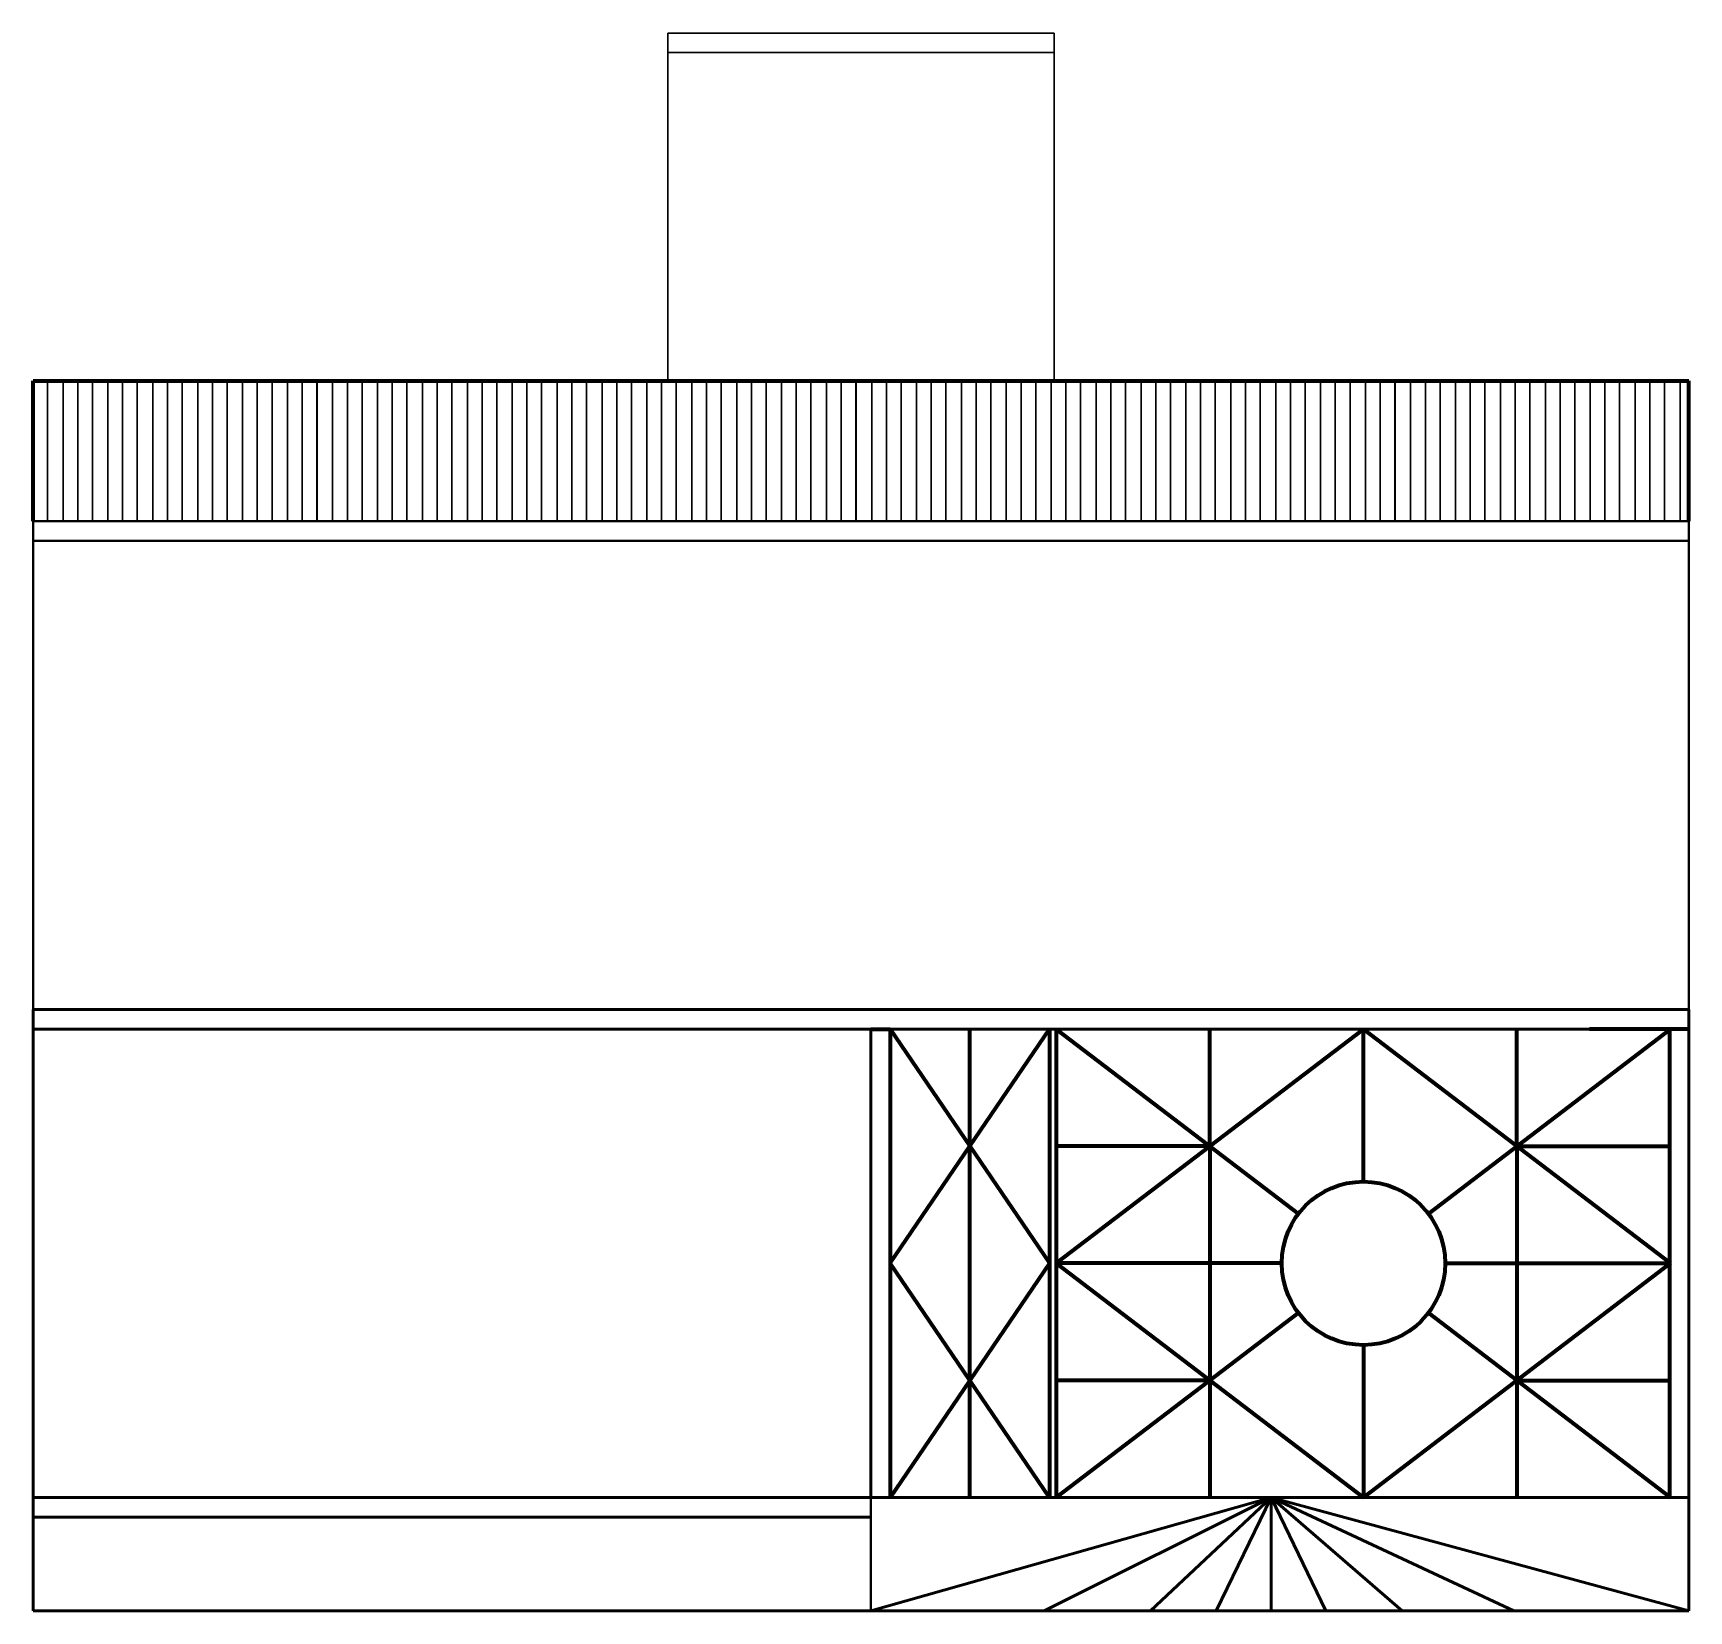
# Model space of a CAD drawing. Header units: inches. Extents: x -6918 to 21732, y -6368 to 1797.
# Drawn here: x 11046.7 to 11470.7, y -316 to 88 of the extents above; entities that cross this region are included whole.
import ezdxf

# ---------------------------------------------------------------- set-up
doc = ezdxf.new("R2010")
doc.units = ezdxf.units.IN
doc.header["$MEASUREMENT"] = 0
doc.layers.add('Raling', color=1, linetype='Continuous', lineweight=15)

msp = doc.modelspace()

# ---------------------------------------------------------------- linework, layer by layer
at = {"layer": 'Raling', "color": 18, "lineweight": 30, "true_color": 0x000000}
for p, q in [((11209.24, 87.98), (11308.24, 87.98)), ((11209.24, 87.98), (11209.24, 82.98)), ((11308.24, 87.98), (11308.24, 82.98)), ((11209.24, -1.02), (11209.24, 82.98)), ((11209.24, 82.98), (11308.24, 82.98)), ((11308.24, 82.98), (11308.24, -1.02)), ((11050.43, -1.02), (11050.43, -37.02)), ((11054.39, -1.02), (11054.39, -37.02)), ((11058.16, -1.02), (11058.16, -37.02)), ((11061.92, -1.02), (11061.92, -37.02)), ((11061.92, -1.02), (11061.92, -37.02)), ((11065.89, -1.02), (11065.89, -37.02)), ((11069.65, -1.02), (11069.65, -37.02)), ((11073.42, -1.02), (11073.42, -37.02)), ((11073.42, -1.02), (11073.42, -37.02)), ((11077.38, -1.02), (11077.38, -37.02)), ((11081.15, -1.02), (11081.15, -37.02)), ((11084.92, -1.02), (11084.92, -37.02)), ((11084.92, -1.02), (11084.92, -37.02)), ((11088.88, -1.02), (11088.88, -37.02)), ((11092.65, -1.02), (11092.65, -37.02)), ((11096.41, -1.02), (11096.41, -37.02)), ((11096.41, -1.02), (11096.41, -37.02)), ((11100.38, -1.02), (11100.38, -37.02)), ((11104.14, -1.02), (11104.14, -37.02)), ((11107.91, -1.02), (11107.91, -37.02)), ((11107.91, -1.02), (11107.91, -37.02)), ((11111.87, -1.02), (11111.87, -37.02)), ((11115.64, -1.02), (11115.64, -37.02)), ((11119.4, -1.02), (11119.4, -37.02)), ((11119.48, -1.02), (11119.48, -37.02)), ((11123.44, -1.02), (11123.44, -37.02)), ((11127.21, -1.02), (11127.21, -37.02)), ((11130.97, -1.02), (11130.97, -37.02)), ((11130.97, -1.02), (11130.97, -37.02)), ((11134.94, -1.02), (11134.94, -37.02)), ((11138.7, -1.02), (11138.7, -37.02)), ((11142.47, -1.02), (11142.47, -37.02)), ((11142.47, -1.02), (11142.47, -37.02)), ((11146.43, -1.02), (11146.43, -37.02)), ((11150.2, -1.02), (11150.2, -37.02)), ((11153.96, -1.02), (11153.96, -37.02)), ((11153.96, -1.02), (11153.96, -37.02)), ((11157.93, -1.02), (11157.93, -37.02)), ((11161.69, -1.02), (11161.69, -37.02)), ((11165.46, -1.02), (11165.46, -37.02)), ((11165.46, -1.02), (11165.46, -37.02)), ((11169.42, -1.02), (11169.42, -37.02)), ((11173.19, -1.02), (11173.19, -37.02)), ((11176.96, -1.02), (11176.96, -37.02)), ((11176.96, -1.02), (11176.96, -37.02)), ((11180.92, -1.02), (11180.92, -37.02)), ((11184.69, -1.02), (11184.69, -37.02)), ((11188.45, -1.02), (11188.45, -37.02)), ((11188.45, -1.02), (11188.45, -37.02)), ((11192.42, -1.02), (11192.42, -37.02)), ((11196.18, -1.02), (11196.18, -37.02)), ((11199.95, -1.02), (11199.95, -37.02)), ((11199.95, -1.02), (11199.95, -37.02)), ((11203.91, -1.02), (11203.91, -37.02)), ((11207.68, -1.02), (11207.68, -37.02)), ((11211.44, -1.02), (11211.44, -37.02)), ((11211.44, -1.02), (11211.44, -37.02)), ((11215.41, -1.02), (11215.41, -37.02)), ((11219.17, -1.02), (11219.17, -37.02)), ((11222.94, -1.02), (11222.94, -37.02)), ((11222.94, -1.02), (11222.94, -37.02)), ((11226.9, -1.02), (11226.9, -37.02)), ((11230.67, -1.02), (11230.67, -37.02)), ((11234.44, -1.02), (11234.44, -37.02)), ((11234.44, -1.02), (11234.44, -37.02)), ((11238.4, -1.02), (11238.4, -37.02)), ((11242.17, -1.02), (11242.17, -37.02)), ((11245.93, -1.02), (11245.93, -37.02)), ((11245.93, -1.02), (11245.93, -37.02)), ((11249.9, -1.02), (11249.9, -37.02)), ((11253.66, -1.02), (11253.66, -37.02)), ((11257.43, -1.02), (11257.43, -37.02)), ((11257.5, -1.02), (11257.5, -37.02)), ((11261.47, -1.02), (11261.47, -37.02)), ((11265.23, -1.02), (11265.23, -37.02)), ((11269, -1.02), (11269, -37.02)), ((11269, -1.02), (11269, -37.02)), ((11272.96, -1.02), (11272.96, -37.02)), ((11276.73, -1.02), (11276.73, -37.02)), ((11280.49, -1.02), (11280.49, -37.02)), ((11280.49, -1.02), (11280.49, -37.02)), ((11284.46, -1.02), (11284.46, -37.02)), ((11288.22, -1.02), (11288.22, -37.02)), ((11291.99, -1.02), (11291.99, -37.02)), ((11291.99, -1.02), (11291.99, -37.02)), ((11295.95, -1.02), (11295.95, -37.02)), ((11299.72, -1.02), (11299.72, -37.02)), ((11303.49, -1.02), (11303.49, -37.02)), ((11303.49, -1.02), (11303.49, -37.02)), ((11307.45, -1.02), (11307.45, -37.02)), ((11311.22, -1.02), (11311.22, -37.02)), ((11314.98, -1.02), (11314.98, -37.02)), ((11314.98, -1.02), (11314.98, -37.02)), ((11318.95, -1.02), (11318.95, -37.02)), ((11322.71, -1.02), (11322.71, -37.02)), ((11326.48, -1.02), (11326.48, -37.02)), ((11326.48, -1.02), (11326.48, -37.02)), ((11330.44, -1.02), (11330.44, -37.02)), ((11334.21, -1.02), (11334.21, -37.02)), ((11337.97, -1.02), (11337.97, -37.02)), ((11337.97, -1.02), (11337.97, -37.02)), ((11341.94, -1.02), (11341.94, -37.02)), ((11345.7, -1.02), (11345.7, -37.02)), ((11349.47, -1.02), (11349.47, -37.02)), ((11349.47, -1.02), (11349.47, -37.02)), ((11353.43, -1.02), (11353.43, -37.02)), ((11357.2, -1.02), (11357.2, -37.02)), ((11360.96, -1.02), (11360.96, -37.02)), ((11360.96, -1.02), (11360.96, -37.02)), ((11364.93, -1.02), (11364.93, -37.02)), ((11368.69, -1.02), (11368.69, -37.02)), ((11372.46, -1.02), (11372.46, -37.02)), ((11372.46, -1.02), (11372.46, -37.02)), ((11376.42, -1.02), (11376.42, -37.02)), ((11380.19, -1.02), (11380.19, -37.02)), ((11383.96, -1.02), (11383.96, -37.02)), ((11383.96, -1.02), (11383.96, -37.02)), ((11387.92, -1.02), (11387.92, -37.02)), ((11391.69, -1.02), (11391.69, -37.02)), ((11395.45, -1.02), (11395.45, -37.02)), ((11395.53, -1.02), (11395.53, -37.02)), ((11399.49, -1.02), (11399.49, -37.02)), ((11403.26, -1.02), (11403.26, -37.02)), ((11407.02, -1.02), (11407.02, -37.02)), ((11407.02, -1.02), (11407.02, -37.02)), ((11410.99, -1.02), (11410.99, -37.02)), ((11414.75, -1.02), (11414.75, -37.02)), ((11418.52, -1.02), (11418.52, -37.02)), ((11418.52, -1.02), (11418.52, -37.02)), ((11422.48, -1.02), (11422.48, -37.02)), ((11426.25, -1.02), (11426.25, -37.02)), ((11430.01, -1.02), (11430.01, -37.02)), ((11430.01, -1.02), (11430.01, -37.02)), ((11433.98, -1.02), (11433.98, -37.02)), ((11437.74, -1.02), (11437.74, -37.02)), ((11441.51, -1.02), (11441.51, -37.02)), ((11441.51, -1.02), (11441.51, -37.02)), ((11445.47, -1.02), (11445.47, -37.02)), ((11449.24, -1.02), (11449.24, -37.02)), ((11453.01, -1.02), (11453.01, -37.02)), ((11453.01, -1.02), (11453.01, -37.02)), ((11456.97, -1.02), (11456.97, -37.02)), ((11460.74, -1.02), (11460.74, -37.02)), ((11464.5, -1.02), (11464.5, -37.02)), ((11464.5, -1.02), (11464.5, -37.02)), ((11468.47, -1.02), (11468.47, -37.02))]:
    msp.add_line(p, q, dxfattribs=at)
at = {"layer": 'Raling', "color": 18, "lineweight": 70, "true_color": 0x000000}
for p, q in [((11046.74, -37.02), (11046.74, -1.02)), ((11046.74, -1.02), (11470.74, -1.02)), ((11470.74, -37.02), (11470.74, -1.02))]:
    msp.add_line(p, q, dxfattribs=at)
at = {"layer": 'Raling', "color": 18, "lineweight": 40, "true_color": 0x000000}
for p, q in [((11046.74, -37.02), (11046.74, -42.02)), ((11046.74, -42.02), (11470.74, -42.02)), ((11261.24, -287.02), (11261.24, -316.02))]:
    msp.add_line(p, q, dxfattribs=at)
at = {"layer": 'Raling', "color": 18, "lineweight": 50, "true_color": 0x000000}
for p, q in [((11046.74, -167.02), (11046.74, -162.02)), ((11470.74, -162.02), (11046.74, -162.02)), ((11470.74, -167.02), (11470.74, -162.02)), ((11261.24, -167.02), (11261.24, -287.02)), ((11046.74, -287.02), (11046.74, -292.02)), ((11470.74, -287.02), (11470.74, -292.02)), ((11261.24, -292.02), (11046.74, -292.02)), ((11046.74, -292.02), (11046.74, -316.02)), ((11470.74, -292.02), (11470.74, -316.02)), ((11470.74, -316.02), (11046.74, -316.02))]:
    msp.add_line(p, q, dxfattribs=at)
at = {"layer": 'Raling', "color": 7, "lineweight": 70}
for p, q in [((11261.24, -167.02), (11266.24, -167.02)), ((11266.24, -167.02), (11266.24, -287.02)), ((11266.24, -167.02), (11307, -227.02)), ((11266.24, -227.02), (11307, -167.02)), ((11286.53, -167.02), (11286.53, -287.02)), ((11307, -167.02), (11307, -287.02)), ((11308.74, -167.02), (11308.74, -287.02)), ((11308.74, -167.02), (11370.75, -214.32)), ((11308.74, -227.02), (11387.39, -167.02)), ((11348.07, -197.02), (11348.07, -167.02)), ((11387.39, -206.08), (11387.39, -167.02)), ((11387.39, -167.02), (11466.04, -227.02)), ((11466.04, -167.02), (11404.03, -214.32)), ((11426.72, -197.02), (11426.72, -167.02)), ((11465.74, -167.02), (11445.27, -167.02)), ((11468.24, -167.02), (11463.24, -167.02)), ((11470.74, -167.02), (11465.74, -167.02)), ((11470.74, -167.02), (11465.74, -167.02)), ((11465.74, -167.02), (11465.74, -287.02)), ((11348.07, -197.02), (11308.74, -197.02)), ((11348.07, -197.4), (11348.07, -227.4)), ((11426.72, -197.02), (11426.72, -287.02)), ((11426.72, -197.02), (11466.04, -197.02)), ((11307, -227.02), (11266.24, -287.02)), ((11307, -287.02), (11266.24, -227.02)), ((11366.46, -227.02), (11308.74, -227.02)), ((11308.74, -227.02), (11387.39, -287.02)), ((11348.07, -227.02), (11348.07, -287.02)), ((11466.04, -227.02), (11387.39, -287.02)), ((11408.33, -227.02), (11466.04, -227.02)), ((11370.75, -239.71), (11308.74, -287.02)), ((11404.03, -239.71), (11466.04, -287.02)), ((11387.39, -247.95), (11387.39, -287.02)), ((11348.07, -257.02), (11308.74, -257.02)), ((11426.72, -257.02), (11466.04, -257.02))]:
    msp.add_line(p, q, dxfattribs=at)
at = {"layer": 'Raling', "color": 7, "lineweight": 50}
for p, q in [((11261.24, -316.02), (11363.73, -287.02)), ((11363.73, -287.02), (11305.61, -316.02)), ((11363.73, -287.02), (11332.83, -316.02)), ((11363.73, -287.02), (11349.72, -316.02)), ((11363.73, -287.02), (11363.73, -316.02)), ((11470.74, -316.02), (11363.73, -287.02)), ((11363.73, -287.02), (11425.89, -316.02)), ((11363.73, -287.02), (11397.28, -316.02)), ((11363.73, -287.02), (11377.75, -316.02))]:
    msp.add_line(p, q, dxfattribs=at)
at = {"layer": 'Raling', "color": 18, "lineweight": 40, "true_color": 0x000000}
msp.add_lwpolyline([(11046.74, -37.02), (11470.74, -37.02), (11470.74, -162.02), (11046.74, -162.02)], close=True, dxfattribs=at)
at = {"layer": 'Raling', "color": 18, "lineweight": 50, "true_color": 0x000000}
msp.add_lwpolyline([(11046.74, -167.02), (11470.74, -167.02), (11470.74, -287.02), (11046.74, -287.02)], close=True, dxfattribs=at)
at = {"layer": 'Raling', "color": 7, "lineweight": 50}
msp.add_lwpolyline([(11261.24, -167.02), (11470.74, -167.02), (11470.74, -287.02), (11261.24, -287.02)], close=True, dxfattribs=at)
at = {"layer": 'Raling', "color": 7, "lineweight": 70}
msp.add_circle((11387.39, -227.02), 20.93, dxfattribs=at)

doc.saveas('drawing.dxf')
